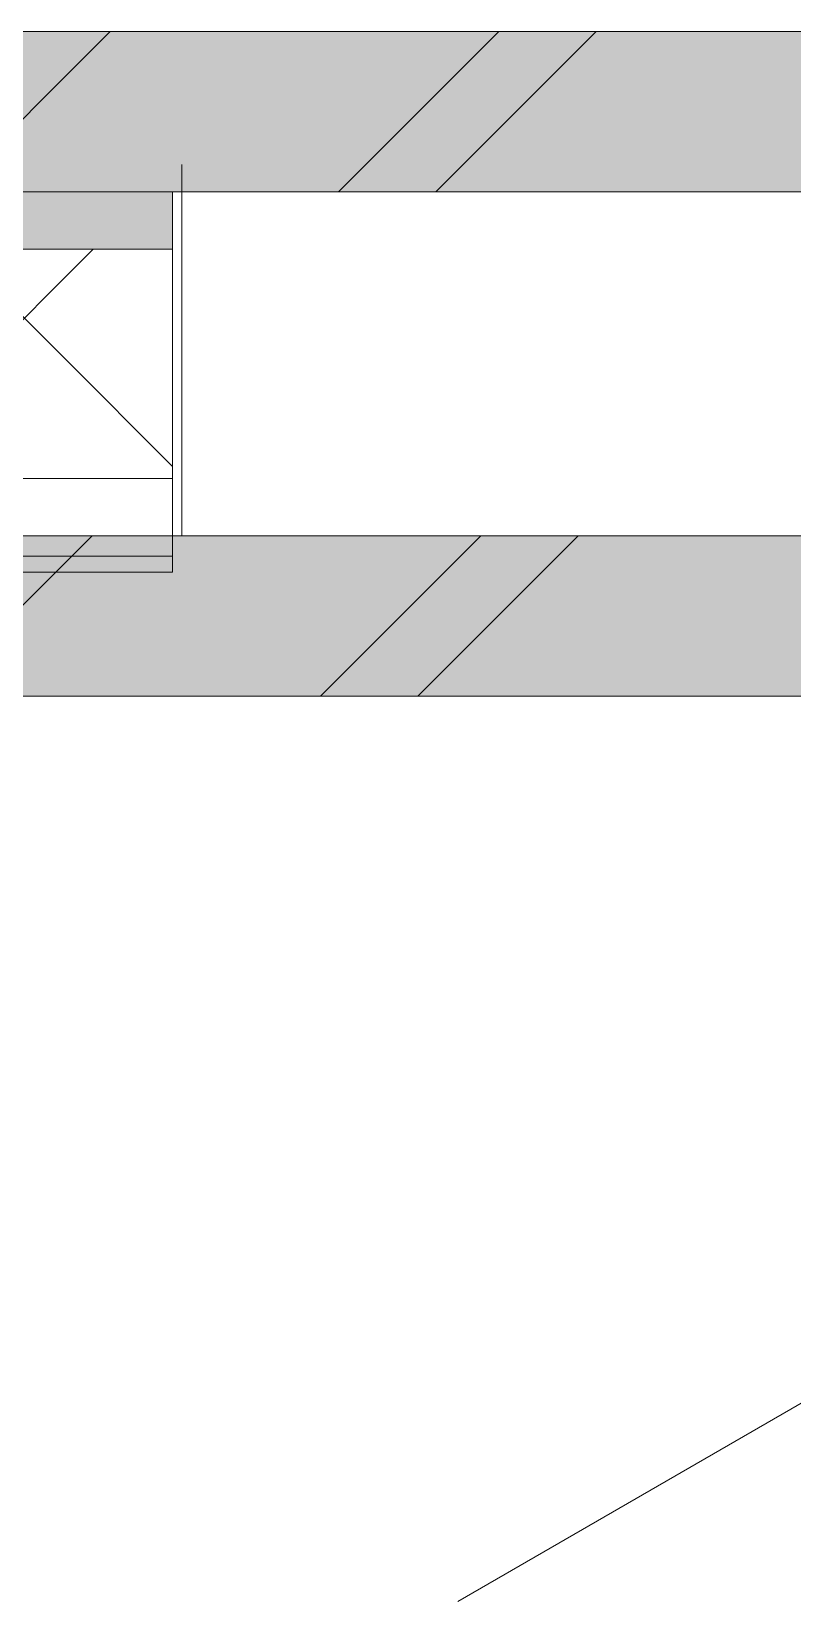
# Model space of a CAD drawing. Header units: millimetres. Extents: x -546 to 1681, y -650 to 1730.
# Drawn here: x 784.54 to 787.86, y 676.89 to 683.74 of the extents above; entities that cross this region are included whole.
import ezdxf

# ---------------------------------------------------------------- set-up
doc = ezdxf.new("R2010")
doc.units = ezdxf.units.MM

msp = doc.modelspace()

# ---------------------------------------------------------------- hatches: boundary and pattern name
at = {"true_color": 0xffffff}
h = msp.add_hatch(color=7, dxfattribs=at)
h.dxf.hatch_style = 2
h.paths.add_polyline_path([(830.8073, 683.7388), (830.8073, 683.0388), (778.7072, 683.0388), (778.7072, 683.7388)])
h = msp.add_hatch(color=7)
h.dxf.hatch_style = 2
h.paths.add_polyline_path([(778.7072, 683.0388), (785.1572, 683.0388), (785.1572, 682.7888), (778.7072, 682.7888)])
h = msp.add_hatch(color=7, dxfattribs=at)
h.dxf.hatch_style = 2
h.paths.add_polyline_path([(780.9072, 680.8388), (780.9072, 681.5388), (794.9572, 681.5388), (794.9572, 680.8388)])

# ---------------------------------------------------------------- linework, layer by layer
at = {"color": 7, "lineweight": 0}
for points in [[(830.8073, 683.7388), (778.7072, 683.7388)], [(784.1852, 683.0388), (784.8852, 683.7388)], [(785.8822, 683.0388), (786.5822, 683.7388)], [(786.3062, 683.0388), (787.0062, 683.7388)], [(785.1982, 681.5388), (785.1982, 683.1588)], [(785.1572, 683.0388), (778.7072, 683.0388)], [(778.7072, 683.0388), (831.5073, 683.0388)], [(785.1572, 681.3798), (785.1572, 683.0388)], [(785.1572, 682.7888), (778.9572, 682.7888)], [(785.1572, 681.7888), (779.9572, 681.7888)], [(780.2972, 681.5388), (785.1572, 681.5388)], [(794.9572, 681.5388), (780.9072, 681.5388)], [(784.1062, 680.8388), (784.8062, 681.5388)], [(785.1572, 681.5388), (785.1982, 681.5388)], [(785.8032, 680.8388), (786.5032, 681.5388)], [(786.2282, 680.8388), (786.9282, 681.5388)], [(794.4572, 681.5388), (786.4032, 676.8888)], [(780.2972, 681.4488), (785.1572, 681.4488)], [(780.3662, 681.3798), (785.1572, 681.3798)], [(780.9072, 680.8388), (794.9572, 680.8388)]]:
    msp.add_lwpolyline(points, dxfattribs=at)
at = {"color": 250, "lineweight": 0, "true_color": 0x1d1d1d}
for points in [[(783.8112, 681.7888), (784.8112, 682.7888)], [(785.1572, 681.8408), (784.2092, 682.7888)]]:
    msp.add_lwpolyline(points, dxfattribs=at)

doc.saveas('drawing.dxf')
